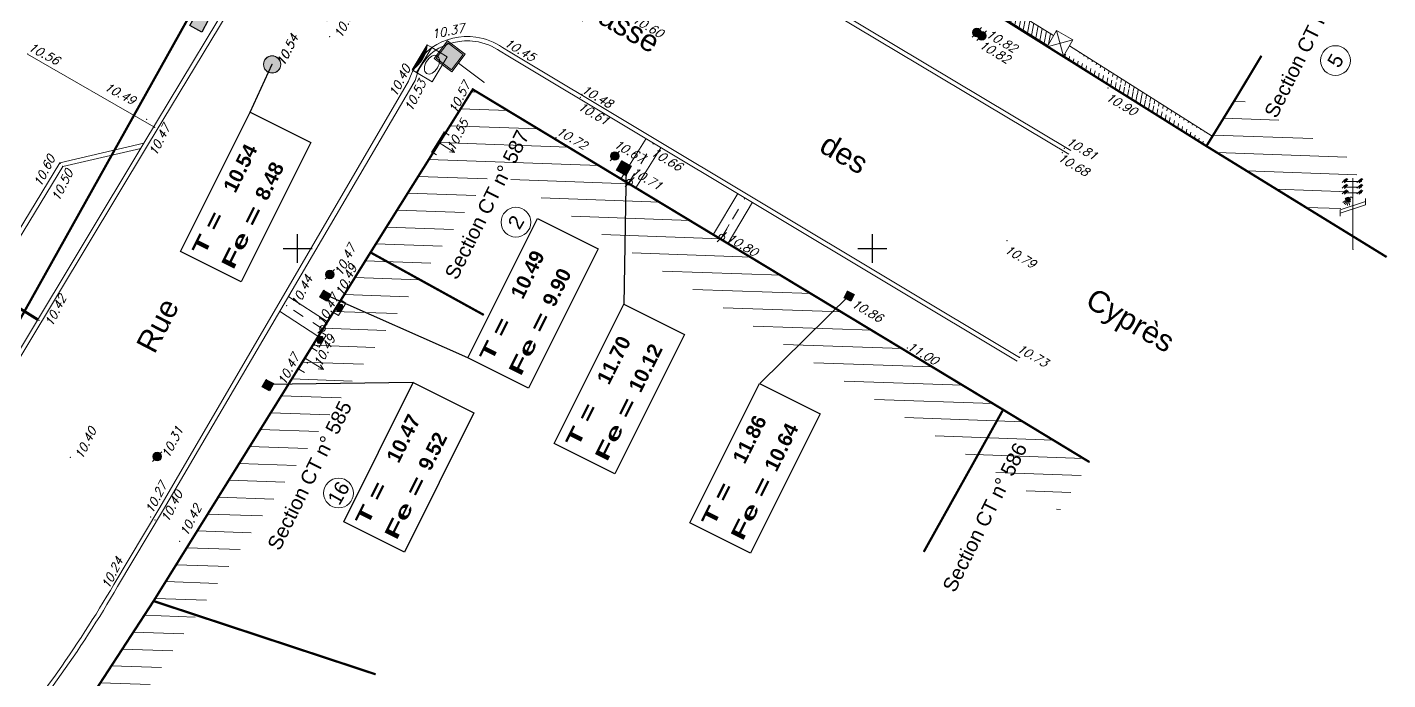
# Model space of a CAD drawing. Header units: metres. Extents: x 1380671 to 1381006, y 5226540 to 5226904.
# Drawn here: x 1380790.59 to 1380837.94, y 5226624.99 to 5226647.7 of the extents above; entities that cross this region are included whole.
import ezdxf
from ezdxf.enums import TextEntityAlignment as Align

# ---------------------------------------------------------------- set-up
doc = ezdxf.new("R2010")
doc.units = ezdxf.units.M
doc.header["$LTSCALE"] = 2
doc.linetypes.add('Grille', pattern=[0.4, 0.2, -0.2])
for name, color, linetype in [('ASHADE', 7, 'Continuous'), ('ASSEU_TEXRCA', 32, 'Continuous'), ('ASSEU_TEXRP', 32, 'Continuous'), ('MEP_F_CARRO', 7, 'Continuous')]:
    doc.layers.add(name, color=color, linetype=linetype)
for name, color, linetype, lineweight in [('ASSEP_F_DIVERS', 30, 'Continuous', 0), ('ASSEP_P_AV--RC', 30, 'Continuous', 0), ('ASSEU_P_AFFRON', 32, 'Continuous', 0), ('ASSEU_P_TEXRRA', 32, 'Continuous', 0), ('CAD_F_PARCELLE', 253, 'Continuous', 0), ('EAU_P_BCR', 5, 'Continuous', 0), ('ECLAI_P_SUPPE1', 6, 'Continuous', 0), ('ELEC_P_SUPEBTB', 1, 'Continuous', 0), ('FDP_F_BATI', 7, 'Continuous', 9), ('FDP_F_BATIPILI', 7, 'Continuous', 0), ('FDP_F_PARCELLE', 7, 'Continuous', 0), ('FDP_F_TBATNUM', 7, 'Continuous', 0), ('FDP_L_BATI', 7, 'Continuous', 0), ('FDP_L_MURPLEIN', 7, 'Continuous', 0), ('FDP_P_SEUILPIE', 7, 'Continuous', 0), ('GAZ_P_AFFREC', 2, 'Continuous', 0), ('INDET_P_AFFRON', 21, 'Continuous', 0), ('SIGH_L_CONTIN', 7, 'Continuous', 0), ('SIGV_P_P-C', 7, 'Continuous', 0), ('TEL_P_SUP0', 3, 'Continuous', 0), ('TOPOALT', 7, 'Continuous', 0), ('TOPOJIS', 7, 'Continuous', 0), ('VOIE_F_TEXNOM', 252, 'Continuous', 0), ('VOIE_L_BORDURE', 252, 'Continuous', 0)]:
    doc.layers.add(name, color=color, linetype=linetype, lineweight=lineweight)
doc.layers.get('0').freeze()
doc.styles.add('ARIAL', font='arialbd.ttf')
doc.styles.add('Arial 1.0', font='arial.ttf', dxfattribs={"height": 0.2})
doc.styles.add('Romans 1.5', font='Romans.shx', dxfattribs={"height": 0.3})
pattern_1 = [(259.1501168362, (0, 0), (0.1571397983243, -0.0301178316385), [])]

# ---------------------------------------------------------------- blocks, each defined once
blk = doc.blocks.new('TCPOINT')
at = {"color": 0}
blk.add_point((0, 0), dxfattribs=at)
at = {"layer": 'TOPOALT', "style": 'Romans 1.5'}
blk.add_attdef('ALT', text='', height=0.3, dxfattribs=at).set_placement((0.1, -0.1), align=Align.TOP_LEFT)
blk = doc.blocks.new('point')
blk.add_point((0, 0))
blk = doc.blocks.new('ftc025')
h = blk.add_hatch(color=256)
edge = h.paths.add_edge_path()
edge.add_arc((0, 0), 0.15, 0, 360)
for q in [(-0.164, -0.168), (0.164, 0.168)]:
    blk.add_line((0, 0), q)
blk.add_circle((0, 0), 0.15)
blk.add_blockref('point', (0, 0))
blk = doc.blocks.new('ftc001')
blk.add_hatch(color=256).paths.add_polyline_path([(0, 0), (0, 1), (1, 1), (1, 0)])
at = {"color": 0}
blk.add_lwpolyline([(0, 0), (0, 1), (1, 1), (1, 0)], close=True, dxfattribs=at)
blk = doc.blocks.new('ftc018')
for p, q in [((0.029, -0.3), (0.115, -0.214)), ((0.066, -0.3), (0.194, -0.172)), ((0.104, -0.3), (0.256, -0.147)), ((0.141, -0.3), (0.31, -0.131)), ((0.179, -0.3), (0.359, -0.12)), ((0.216, -0.3), (0.404, -0.113)), ((0.254, -0.3), (0.445, -0.108)), ((0.291, -0.3), (0.484, -0.107)), ((0.328, -0.3), (0.522, -0.107)), ((0.366, -0.3), (0.557, -0.109)), ((0.403, -0.3), (0.591, -0.112)), ((0.441, -0.3), (0.624, -0.117)), ((0.478, -0.3), (0.655, -0.123)), ((0.515, -0.3), (0.686, -0.13)), ((0.553, -0.3), (0.715, -0.138)), ((0.59, -0.3), (0.743, -0.147)), ((0.628, -0.3), (0.77, -0.157)), ((0.665, -0.3), (0.797, -0.168)), ((0.703, -0.3), (0.823, -0.18)), ((0.74, -0.3), (0.847, -0.193)), ((0.777, -0.3), (0.871, -0.206)), ((0.815, -0.3), (0.895, -0.22)), ((0.852, -0.3), (0.917, -0.235)), ((0.89, -0.3), (0.939, -0.25)), ((0.927, -0.3), (0.961, -0.267)), ((0.965, -0.3), (0.981, -0.283))]:
    blk.add_line(p, q)
blk.add_lwpolyline([(0, 1), (1, 1), (1, 0), (0, 0), (0, 1)])
blk.add_lwpolyline([(0, 0), (1, 0), (1, -0.3), (0, -0.3)], close=True)
blk.add_circle((0.5, 0.5), 0.35)
blk.add_arc((0.5, -0.849), 0.742, 47.6561, 132.3439)
blk = doc.blocks.new('ftc009')
at = {"color": 0}
for p, q in [((0, 1), (1, 1)), ((0, 0), (1, 1)), ((1, 1), (0, 1)), ((0, 1), (1, 0)), ((1, 1), (1, 0)), ((1, 0), (1, 1)), ((1, 0), (0, 0))]:
    blk.add_line(p, q, dxfattribs=at)
blk.add_line((0, 1), (0, 0))
blk = doc.blocks.new('ftc027')
for points in [[(-0.298, 2.417), (-0.251, 2.417), (-0.251, 2.361), (-0.298, 2.361)], [(0.298, 2.417), (0.251, 2.417), (0.251, 2.361), (0.298, 2.361)], [(-0.298, 2.217), (-0.251, 2.217), (-0.251, 2.161), (-0.298, 2.161)], [(-0.298, 2.017), (-0.251, 2.017), (-0.251, 1.961), (-0.298, 1.961)], [(0.298, 2.217), (0.251, 2.217), (0.251, 2.161), (0.298, 2.161)], [(0.298, 2.017), (0.251, 2.017), (0.251, 1.961), (0.298, 1.961)]]:
    blk.add_hatch(color=256).paths.add_polyline_path(points)
at = {"color": 0}
for p, q in [((0.298, 2.361), (-0.298, 2.361)), ((0.298, 2.161), (-0.298, 2.161)), ((0.298, 1.961), (-0.298, 1.961))]:
    blk.add_line(p, q, dxfattribs=at)
at = {"flags": 128}
for points in [[(-0.378, 2.324), (-0.224, 2.463), (-0.296, 2.315), (-0.171, 2.445), (-0.171, 2.445)], [(0.14, 2.324), (0.295, 2.463), (0.223, 2.315), (0.348, 2.445), (0.348, 2.445)], [(-0.378, 2.124), (-0.224, 2.263), (-0.296, 2.115), (-0.171, 2.245), (-0.171, 2.245)], [(-0.378, 1.924), (-0.224, 2.063), (-0.296, 1.915), (-0.171, 2.045), (-0.171, 2.045)], [(0.14, 2.124), (0.295, 2.263), (0.223, 2.115), (0.348, 2.245), (0.348, 2.245)], [(0.14, 1.924), (0.295, 2.063), (0.223, 1.915), (0.348, 2.045), (0.348, 2.045)]]:
    blk.add_lwpolyline(points, dxfattribs=at)
for points in [[(-0.298, 2.417), (-0.251, 2.417), (-0.251, 2.361), (-0.298, 2.361)], [(0.298, 2.417), (0.251, 2.417), (0.251, 2.361), (0.298, 2.361)], [(-0.298, 2.217), (-0.251, 2.217), (-0.251, 2.161), (-0.298, 2.161)], [(-0.298, 2.017), (-0.251, 2.017), (-0.251, 1.961), (-0.298, 1.961)], [(0.298, 2.217), (0.251, 2.217), (0.251, 2.161), (0.298, 2.161)], [(0.298, 2.017), (0.251, 2.017), (0.251, 1.961), (0.298, 1.961)]]:
    blk.add_lwpolyline(points, close=True)
at = {"color": 0}
blk.add_lwpolyline([(0, 2.475), (0, 0)], dxfattribs=at)
blk.add_blockref('point', (0, 0))
blk = doc.blocks.new('ftc041')
for color, points in [(30, [(-0.11, 1.665), (-0.245, 1.76, 0.106841), (-0.252, 1.726, 0.662962)]), (256, [(-0.245, 1.76), (-0.11, 1.665, 0.202673), (-0.085, 1.726, 0.806944)])]:
    blk.add_hatch(color=color).paths.add_polyline_path(points)
blk.add_line((-0.27, 1.778), (-0.08, 1.645))
at = {"color": 30}
for points in [[(-0.269, 1.682), (-0.344, 1.63)], [(-0.243, 1.651), (-0.304, 1.578)], [(-0.209, 1.63), (-0.251, 1.543)], [(-0.174, 1.619), (-0.191, 1.526)], [(-0.128, 1.62), (-0.119, 1.531)]]:
    blk.add_lwpolyline(points, dxfattribs=at)
at = {"color": 0}
blk.add_lwpolyline([(0, 0), (0, 1.755)], dxfattribs=at)
blk.add_circle((-0.168, 1.726), 0.0839, dxfattribs=at)
blk.add_arc((-0.068, 1.743), 0.0691, 9.9206, 135.2883)
blk.add_blockref('point', (0, 0))
blk = doc.blocks.new('ftc019')
at = {"color": 0}
blk.add_line((0, 1.510991), (0, 0), dxfattribs=at)
for points in [[(-0.438601, 1.254946), (-0.438601, 1.36518), (0.438601, 1.656803), (0.438601, 1.767036)], [(-0.438601, 1.144712), (-0.438601, 1.254946), (0.438601, 1.546569), (0.438601, 1.656803)]]:
    blk.add_lwpolyline(points, dxfattribs=at)
blk = doc.blocks.new('ftc098')
blk.add_line((0, 0.25), (0, 0))
at = {"color": 0}
for p, q in [((1, 0), (0, 0)), ((1, 0.25), (1, 0)), ((1, 0), (1, 0.25))]:
    blk.add_line(p, q, dxfattribs=at)
at = {"flags": 128}
for points in [[(0.5, 0.85), (0.412, 0.65)], [(0.5, 0), (0.5, 0.85)], [(0.5, 0.85), (0.588, 0.65)]]:
    blk.add_lwpolyline(points, dxfattribs=at)
blk = doc.blocks.new('ftc038b')
h = blk.add_hatch(color=256)
edge = h.paths.add_edge_path()
edge.add_ellipse((0.5, 0.099), major_axis=(-0.281, 0), ratio=0.350534, start_angle=0, end_angle=360)
blk.add_line((0, 0), (1, 0))
at = {"linetype": 'Continuous'}
blk.add_line((0, 0), (1, 0), dxfattribs=at)
blk.add_lwpolyline([(0, 0), (1, 0), (1, 0.197), (0, 0.197)], close=True)
blk.add_ellipse((0.5, 0.099), major_axis=(-0.281, 0), ratio=0.350534)
blk = doc.blocks.new('ftc024')
at = {"color": 0}
for points in [[(0.070711, 0.070711), (-0.160355, -0.160355)], [(0.160355, 0.160355), (0.070711, 0.070711)]]:
    blk.add_lwpolyline(points, dxfattribs=at)
blk.add_circle((0, 0), 0.1, dxfattribs=at)
blk.add_blockref('point', (0, 0))
blk = doc.blocks.new('ftc074')
blk.add_hatch(color=5).paths.add_polyline_path([(0.333547, 1.821062), (-0.333547, 1.821062), (-0.333547, 1.153968), (0.333547, 1.153968)])
at = {"color": 0, "linetype": 'Continuous'}
blk.add_line((0, 1.103968), (0, 0), dxfattribs=at)
at = {"color": 0}
for points in [[(0.383547, 1.871062), (-0.383547, 1.871062), (-0.383547, 1.103968), (0.383547, 1.103968)], [(0.333547, 1.821062), (-0.333547, 1.821062), (-0.333547, 1.153968), (0.333547, 1.153968)]]:
    blk.add_lwpolyline(points, close=True, dxfattribs=at)
blk.add_blockref('point', (0, 0))
blk = doc.blocks.new('ftc002')
h = blk.add_hatch(color=256)
edge = h.paths.add_edge_path()
edge.add_arc((0, 0), 0.3, 0, 360)
at = {"color": 0}
blk.add_line((0, 0), (0, 0), dxfattribs=at)
blk.add_circle((0, 0), 0.3, dxfattribs=at)
blk.add_blockref('point', (0, 0))

msp = doc.modelspace()

# ---------------------------------------------------------------- hatches: boundary and pattern name
at = {"layer": 'ASHADE'}
h = msp.add_hatch(dxfattribs=at)
h.set_pattern_fill('_U', color=256, scale=0.6, angle=13.3792, style=0, pattern_type=0)
h.set_pattern_definition([(13.379238738, (0, 0), (-0.13883724038, 0.58371587325), [])])
h.paths.add_polyline_path([(1380831.649, 5226643.527), (1380836.067, 5226640.807)])
at = {"layer": 'FDP_F_BATI'}
h = msp.add_hatch(dxfattribs=at)
h.set_pattern_fill('_USER', color=256, scale=0.6, angle=357.9958, style=0, pattern_type=0)
h.set_pattern_definition([(357.995834542, (0, 0), (0.02098329197, 0.59963297229), [])])
h.paths.add_polyline_path([(1380827.55, 5226632.569), (1380816.71, 5226639.143), (1380806.095, 5226645.535), (1380801.544, 5226638.279), (1380794.986, 5226627.729), (1380788.124, 5226617.183), (1380789.215, 5226616.332), (1380806.815, 5226642.762), (1380826.513, 5226630.859)])
h.paths.add_polyline_path([(1380822.931, 5226627.815), (1380825.584, 5226633.124), (1380824.89, 5226633.471), (1380822.237, 5226628.162)], flags=25)
h.paths.add_polyline_path([(1380805.608, 5226638.695), (1380808.261, 5226644.003), (1380807.567, 5226644.35), (1380804.914, 5226639.041)], flags=25)
h.paths.add_polyline_path([(1380800.847, 5226635.817), (1380801.467, 5226636.952), (1380801.129, 5226637.284), (1380800.509, 5226636.148)], flags=24)
h.paths.add_polyline_path([(1380805.477, 5226643.32), (1380806.103, 5226644.469), (1380805.766, 5226644.8), (1380805.139, 5226643.652)], flags=24)
h.paths.add_polyline_path([(1380791.337, 5226620.958), (1380792.064, 5226622.045), (1380791.757, 5226622.406), (1380791.03, 5226621.319)], flags=24)
h = msp.add_hatch(dxfattribs=at)
h.set_pattern_fill('_U', color=256, scale=0.6, angle=-2.0042, style=0, pattern_type=0)
h.set_pattern_definition([(357.995834542, (0, 0), (0.02098329197, 0.59963297229), [])])
h.paths.add_polyline_path([(1380837.017, 5226642.902), (1380832.674, 5226645.266), (1380831.625, 5226643.562), (1380836.043, 5226640.842)])
at = {"layer": 'FDP_L_MURPLEIN'}
h = msp.add_hatch(dxfattribs=at)
h.set_pattern_fill('_USER', color=256, scale=0.16, angle=259.1501, style=0, pattern_type=0)
h.set_pattern_definition(pattern_1)
h.paths.add_polyline_path([(1380823.817, 5226648.49), (1380826.108, 5226647.062), (1380826.304, 5226647.411), (1380824.029, 5226648.829)])
h = msp.add_hatch(dxfattribs=at)
h.set_pattern_fill('_USER', color=256, scale=0.16, angle=259.1501, style=0, pattern_type=0)
h.set_pattern_definition(pattern_1)
edge = h.paths.add_edge_path()
edge.add_line((1380826.661, 5226646.701), (1380831.625, 5226643.562))
edge.add_line((1380831.625, 5226643.562), (1380831.668, 5226643.63))
edge.add_line((1380826.857, 5226647.05), (1380831.825, 5226643.909))
edge.add_line((1380826.661, 5226646.701), (1380826.701, 5226646.771))

# ---------------------------------------------------------------- linework, layer by layer
at = {"layer": 'ASSEU_TEXRCA', "flags": 128}
for points in [[(1380798.344, 5226644.739), (1380799.112, 5226646.408)], [(1380811.361, 5226638.054), (1380811.441, 5226642.852)], [(1380805.923, 5226636.19), (1380800.945, 5226638.392)], [(1380816.085, 5226635.295), (1380819.223, 5226638.393)], [(1380804.025, 5226635.333), (1380798.957, 5226635.268)]]:
    msp.add_lwpolyline(points, dxfattribs=at)
at = {"layer": 'ASSEU_TEXRCA', "color": 32, "flags": 128}
for points in [[(1380800.455, 5226643.684), (1380798.032, 5226638.835), (1380795.921, 5226639.89), (1380798.344, 5226644.739)], [(1380810.457, 5226639.983), (1380808.034, 5226635.135), (1380805.923, 5226636.19), (1380808.346, 5226641.038)], [(1380813.457, 5226637.007), (1380811.034, 5226632.158), (1380808.923, 5226633.213), (1380811.346, 5226638.062)], [(1380806.136, 5226634.278), (1380803.713, 5226629.43), (1380801.602, 5226630.485), (1380804.025, 5226635.333)], [(1380818.181, 5226634.248), (1380815.758, 5226629.4), (1380813.647, 5226630.455), (1380816.07, 5226635.303)]]:
    msp.add_lwpolyline(points, close=True, dxfattribs=at)
at = {"layer": 'CAD_F_PARCELLE', "const_width": 0.08, "flags": 128}
for points in [[(1380779.294, 5226622.715), (1380783.68, 5226627.487), (1380787.018, 5226631.558), (1380789.311, 5226635.695), (1380797.647, 5226650.618), (1380794.601, 5226652.356), (1380791.805, 5226653.92)], [(1380817.977, 5226652.112), (1380831.625, 5226643.562), (1380832.674, 5226645.266), (1380833.54, 5226646.705)], [(1380824.55, 5226634.388), (1380806.095, 5226645.535), (1380802.536, 5226639.861), (1380806.477, 5226637.686)], [(1380831.625, 5226643.562), (1380836.043, 5226640.842), (1380837.897, 5226639.701)], [(1380802.536, 5226639.861), (1380794.986, 5226627.729), (1380802.715, 5226625.179)], [(1380827.55, 5226632.569), (1380824.55, 5226634.388), (1380821.789, 5226629.441)], [(1380794.986, 5226627.729), (1380788.124, 5226617.183), (1380789.215, 5226616.332), (1380791.181, 5226614.8)]]:
    msp.add_lwpolyline(points, dxfattribs=at)
at = {"layer": 'FDP_F_TBATNUM'}
for centre in [(1380836.116, 5226646.538), (1380807.597, 5226640.913), (1380801.424, 5226631.488)]:
    msp.add_circle(centre, 0.519, dxfattribs=at)
at = {"layer": 'FDP_L_BATI', "flags": 128}
for points in [[(1380826.08, 5226647.013), (1380826.403, 5226647.588)], [(1380806.095, 5226645.535), (1380806.095, 5226645.535), (1380800.883, 5226637.225), (1380798.768, 5226633.77), (1380798.768, 5226633.77)], [(1380827.55, 5226632.569), (1380816.71, 5226639.143), (1380806.095, 5226645.535), (1380806.095, 5226645.535)], [(1380832.674, 5226645.266), (1380831.625, 5226643.562)], [(1380831.625, 5226643.562), (1380836.043, 5226640.842)], [(1380798.768, 5226633.77), (1380798.768, 5226633.77), (1380794.986, 5226627.729), (1380788.124, 5226617.183)]]:
    msp.add_lwpolyline(points, dxfattribs=at)
at = {"layer": 'FDP_L_MURPLEIN'}
for p, q in [((1380826.661, 5226646.701), (1380826.701, 5226646.771)), ((1380831.625, 5226643.562), (1380831.668, 5226643.63))]:
    msp.add_line(p, q, dxfattribs=at)
at = {"layer": 'FDP_L_MURPLEIN', "flags": 128}
for points in [[(1380823.817, 5226648.49), (1380826.108, 5226647.062)], [(1380824.029, 5226648.829), (1380826.304, 5226647.411)], [(1380826.857, 5226647.05), (1380831.825, 5226643.909)], [(1380826.661, 5226646.701), (1380831.625, 5226643.562)]]:
    msp.add_lwpolyline(points, dxfattribs=at)
at = {"layer": 'MEP_F_CARRO'}
for p, q in [((1380800, 5226639.5), (1380800, 5226640.5)), ((1380820, 5226639.5), (1380820, 5226640.5)), ((1380799.5, 5226640), (1380800.5, 5226640)), ((1380819.5, 5226640), (1380820.5, 5226640))]:
    msp.add_line(p, q, dxfattribs=at)
at = {"layer": 'SIGH_L_CONTIN', "linetype": 'Continuous', "const_width": 0.1, "flags": 128}
msp.add_lwpolyline([(1380789.235, 5226638.594), (1380790.954, 5226637.525)], dxfattribs=at)
at = {"layer": 'VOIE_L_BORDURE', "flags": 128}
for points in [[(1380822.585, 5226681.682), (1380823.253, 5226682.977), (1380820.26, 5226677.167), (1380818.208, 5226673.191), (1380809.685, 5226656.669, 0.14039), (1380809.432, 5226654.946, 0.088034), (1380809.768, 5226653.893, 0.113835), (1380810.498, 5226653.046), (1380826.833, 5226643.28)], [(1380823.389, 5226682.914), (1380823.389, 5226682.914), (1380820.393, 5226677.098), (1380818.341, 5226673.122), (1380809.82, 5226656.603, 0.140065), (1380809.581, 5226654.966, 0.088034), (1380809.901, 5226653.963, 0.113084), (1380810.581, 5226653.171), (1380826.91, 5226643.408)], [(1380783.878, 5226626.763), (1380786.601, 5226630.471, 0.040695), (1380788.373, 5226633.236), (1380794.649, 5226643.663), (1380798.515, 5226650.075)], [(1380783.999, 5226626.675), (1380786.721, 5226630.381, 0.040629), (1380788.504, 5226633.162), (1380794.778, 5226643.585), (1380798.644, 5226649.998)], [(1380825.122, 5226636.21), (1380807.394, 5226646.836), (1380807.13, 5226646.991, 0.116201), (1380806.205, 5226647.354, 0.188542), (1380804.668, 5226646.994, 0.1396), (1380803.86, 5226645.823), (1380795.199, 5226630.986), (1380793.605, 5226628.31, -0.046883), (1380789.121, 5226622.04, -0.026177), (1380786.129, 5226618.935, -0.022317), (1380782.559, 5226615.88, -0.0182), (1380779.454, 5226613.632, 0.00435), (1380776.581, 5226611.67), (1380773.639, 5226609.692)], [(1380825.045, 5226636.081), (1380807.318, 5226646.707), (1380807.049, 5226646.865, 0.116897), (1380806.183, 5226647.206, 0.188542), (1380804.753, 5226646.87, 0.171957), (1380804.088, 5226645.844), (1380795.328, 5226630.91), (1380793.735, 5226628.234, -0.046878), (1380789.234, 5226621.941, -0.026177), (1380786.232, 5226618.826, -0.022317), (1380782.651, 5226615.762, -0.0182), (1380779.538, 5226613.508, 0.004352), (1380776.665, 5226611.546), (1380773.722, 5226609.568)]]:
    msp.add_lwpolyline(points, format="xyb", dxfattribs=at)
for points in [[(1380794.991, 5226644.23), (1380790.601, 5226646.763)], [(1380811.26, 5226642.429), (1380812.127, 5226643.822)], [(1380783.839, 5226626.712), (1380783.148, 5226629.403), (1380786.504, 5226634.39), (1380791.728, 5226642.985), (1380794.648, 5226643.661)], [(1380783.955, 5226626.867), (1380783.31, 5226629.375), (1380786.63, 5226634.309), (1380791.823, 5226642.853), (1380794.54, 5226643.482)], [(1380811.77, 5226642.112), (1380812.636, 5226643.505)], [(1380814.469, 5226640.492), (1380815.314, 5226641.914)], [(1380814.983, 5226640.183), (1380815.829, 5226641.606)], [(1380801.031, 5226637.453), (1380799.69, 5226638.321)], [(1380800.705, 5226636.95), (1380799.364, 5226637.817)]]:
    msp.add_lwpolyline(points, dxfattribs=at)
at = {"layer": 'VOIE_L_BORDURE', "linetype": 'Grille', "flags": 128}
for points in [[(1380811.515, 5226642.271), (1380812.381, 5226643.663)], [(1380811.515, 5226642.271), (1380812.381, 5226643.663)], [(1380814.726, 5226640.337), (1380815.572, 5226641.76)], [(1380814.817, 5226640.491), (1380815.118, 5226640.996)], [(1380800.868, 5226637.202), (1380799.527, 5226638.069)], [(1380800.868, 5226637.202), (1380799.527, 5226638.069)]]:
    msp.add_lwpolyline(points, dxfattribs=at)

# ---------------------------------------------------------------- block references
at = {"layer": 'ASSEP_F_DIVERS'}
for p in [(1380811.553, 5226642.305), (1380814.763, 5226640.393), (1380800.867, 5226637.213)]:
    msp.add_blockref('ftc024', p, dxfattribs=at)
at = {"layer": 'ASSEP_P_AV--RC', "xscale": 1.018603810695455, "yscale": 0.6283245953190284, "rotation": 238.8845492565924}
msp.add_blockref('ftc018', (1380804.668, 5226646.994), dxfattribs=at)
at = {"layer": 'ASSEU_P_AFFRON'}
msp.add_blockref('ftc002', (1380799.112, 5226646.408), dxfattribs=at)
at = {"layer": 'ASSEU_TEXRCA'}
for p, xscale, yscale, rotation in [((1380796.89, 5226647.941), 0.4695650698007649, 0.4695650698007649, 150.9650693832307), ((1380811.606, 5226642.865), 0.3748386934870893, 0.3748386934870893, 150.9967501076484), ((1380801.152, 5226638.398), 0.2737292680493544, 0.2737292680493544, 149.3707005935606), ((1380819.363, 5226638.395), 0.2600783504042714, 0.2600783504042714, 153.1564258417122), ((1380799.156, 5226635.296), 0.2837374061630531, 0.2837374061630531, 151.2717647806903)]:
    msp.add_blockref('ftc001', p, dxfattribs=dict(at, xscale=xscale, yscale=yscale, rotation=rotation))
at = {"layer": 'EAU_P_BCR'}
for p in [(1380823.634, 5226647.518), (1380823.805, 5226647.403), (1380811.04, 5226643.217), (1380801.119, 5226639.095), (1380795.109, 5226632.755)]:
    msp.add_blockref('ftc025', p, dxfattribs=at)
at = {"layer": 'ECLAI_P_SUPPE1'}
msp.add_blockref('ftc041', (1380836.722, 5226639.974), dxfattribs=at)
at = {"layer": 'ELEC_P_SUPEBTB'}
msp.add_blockref('ftc027', (1380836.722, 5226639.974), dxfattribs=at)
at = {"layer": 'FDP_F_BATIPILI', "xscale": 0.6592832918791052, "yscale": 0.6592832918791052, "rotation": 330.6853170983004}
msp.add_blockref('ftc009', (1380826.08, 5226647.013), dxfattribs=at)
at = {"layer": 'FDP_P_SEUILPIE'}
for p, xscale, yscale, rotation in [((1380805.096, 5226644.049), 0.8115472739384262, 0.8115472739384262, 237.8378115448437), ((1380800.495, 5226636.543), 0.8698113226894868, 0.8698113226894868, 238.9644857497103)]:
    msp.add_blockref('ftc098', p, dxfattribs=dict(at, xscale=xscale, yscale=yscale, rotation=rotation))
at = {"layer": 'GAZ_P_AFFREC'}
for p, xscale, rotation in [((1380801.511, 5226638.2), 0.5022801650551071, 238.8560868383945), ((1380800.817, 5226637.082), 0.4832798134441174, 240.0651287565047)]:
    msp.add_blockref('ftc038b', p, dxfattribs=dict(at, xscale=xscale, rotation=rotation))
at = {"layer": 'INDET_P_AFFRON'}
msp.add_blockref('ftc002', (1380799.112, 5226646.401), dxfattribs=at)
at = {"layer": 'SIGV_P_P-C', "rotation": 52.95555}
msp.add_blockref('ftc074', (1380806.48, 5226645.787), dxfattribs=at)
at = {"layer": 'TEL_P_SUP0'}
msp.add_blockref('ftc019', (1380836.722, 5226639.974), dxfattribs=at)
at = {"layer": 'TOPOJIS'}
ref = msp.add_blockref('TCPOINT', (1380801.114, 5226647.369), dxfattribs=at)
ref.add_attrib('ALT', '10.56', dxfattribs={"layer": 'TOPOALT', "height": 0.3, "rotation": 63.5136, "style": 'Romans 1.5', "oblique": 18}).set_placement((1380801.248, 5226647.414), align=Align.TOP_LEFT)
ref = msp.add_blockref('TCPOINT', (1380811.727, 5226648.299), dxfattribs=at)
ref.add_attrib('ALT', '10.60', dxfattribs={"layer": 'TOPOALT', "height": 0.3, "rotation": 329.6862, "style": 'Romans 1.5', "oblique": 18}).set_placement((1380811.763, 5226648.162), align=Align.TOP_LEFT)
ref = msp.add_blockref('TCPOINT', (1380799.112, 5226646.408), dxfattribs=at)
ref.add_attrib('ALT', '10.54', dxfattribs={"layer": 'TOPOALT', "height": 0.3, "rotation": 63.5136, "style": 'Romans 1.5', "oblique": 18}).set_placement((1380799.247, 5226646.453), align=Align.TOP_LEFT)
ref = msp.add_blockref('TCPOINT', (1380804.668, 5226646.994), dxfattribs=at)
ref.add_attrib('ALT', '10.37', dxfattribs={"layer": 'TOPOALT', "height": 0.3, "rotation": 11.2368, "style": 'Romans 1.5', "oblique": 18}).set_placement((1380804.633, 5226647.598), align=Align.TOP_LEFT)
ref = msp.add_blockref('TCPOINT', (1380823.634, 5226647.518), dxfattribs=at)
ref.add_attrib('ALT', '10.82', dxfattribs={"layer": 'TOPOALT', "height": 0.3, "rotation": 329.6862, "style": 'Romans 1.5', "oblique": 18}).set_placement((1380824.076, 5226647.643), align=Align.TOP_LEFT)
ref = msp.add_blockref('TCPOINT', (1380790.601, 5226646.763), dxfattribs=at)
ref.add_attrib('ALT', '10.56', dxfattribs={"layer": 'TOPOALT', "height": 0.3, "rotation": 331.8687, "style": 'Romans 1.5', "oblique": 18}).set_placement((1380790.732, 5226647.184), align=Align.TOP_LEFT)
ref = msp.add_blockref('TCPOINT', (1380799.112, 5226646.401), dxfattribs=at)
ref.add_attrib('ALT', '10.54', dxfattribs={"layer": 'TOPOALT', "height": 0.3, "rotation": 63.5136, "style": 'Romans 1.5', "oblique": 18}).set_placement((1380799.246, 5226646.446), align=Align.TOP_LEFT)
ref = msp.add_blockref('TCPOINT', (1380807.394, 5226646.836), dxfattribs=at)
ref.add_attrib('ALT', '10.45', dxfattribs={"layer": 'TOPOALT', "height": 0.3, "rotation": 329.6862, "style": 'Romans 1.5', "oblique": 18}).set_placement((1380807.311, 5226647.335), align=Align.TOP_LEFT)
ref = msp.add_blockref('TCPOINT', (1380823.805, 5226647.403), dxfattribs=at)
ref.add_attrib('ALT', '10.82', dxfattribs={"layer": 'TOPOALT', "height": 0.3, "rotation": 329.6862, "style": 'Romans 1.5', "oblique": 18}).set_placement((1380823.841, 5226647.266), align=Align.TOP_LEFT)
for p in [(1380826.07, 5226647.085), (1380826.08, 5226647.013), (1380826.655, 5226646.69), (1380826.8, 5226646.613), (1380804.142, 5226646.122), (1380804.722, 5226645.867), (1380806.48, 5226645.787), (1380806.095, 5226645.535), (1380805.096, 5226644.049), (1380804.664, 5226643.362), (1380831.625, 5226643.562), (1380811.278, 5226643.047), (1380811.553, 5226642.305), (1380814.763, 5226640.393), (1380836.043, 5226640.842), (1380836.722, 5226639.974), (1380816.71, 5226639.143), (1380800.917, 5226638.537), (1380819.131, 5226638.512), (1380801.511, 5226638.2), (1380801.251, 5226637.77), (1380800.817, 5226637.082), (1380800.867, 5226637.213), (1380800.883, 5226637.225), (1380800.576, 5226636.663), (1380800.495, 5226636.543), (1380800.046, 5226635.797), (1380798.907, 5226635.432), (1380798.768, 5226633.77), (1380827.55, 5226632.569), (1380794.986, 5226627.729)]:
    msp.add_blockref('TCPOINT', p, dxfattribs=at)
ref = msp.add_blockref('TCPOINT', (1380803.852, 5226645.819), dxfattribs=at)
ref.add_attrib('ALT', '10.40', dxfattribs={"layer": 'TOPOALT', "height": 0.3, "rotation": 63.5136, "style": 'Romans 1.5', "oblique": 18}).set_placement((1380803.157, 5226645.378), align=Align.TOP_LEFT)
ref = msp.add_blockref('TCPOINT', (1380794.747, 5226644.498), dxfattribs=at)
ref.add_attrib('ALT', '10.49', dxfattribs={"layer": 'TOPOALT', "height": 0.3, "rotation": 331.8687, "style": 'Romans 1.5', "oblique": 18}).set_placement((1380793.38, 5226645.801), align=Align.TOP_LEFT)
ref = msp.add_blockref('TCPOINT', (1380804.008, 5226645.706), dxfattribs=at)
ref.add_attrib('ALT', '10.53', dxfattribs={"layer": 'TOPOALT', "height": 0.3, "rotation": 63.5136, "style": 'Romans 1.5', "oblique": 18}).set_placement((1380803.697, 5226644.864), align=Align.TOP_LEFT)
ref = msp.add_blockref('TCPOINT', (1380805.501, 5226644.914), dxfattribs=at)
ref.add_attrib('ALT', '10.57', dxfattribs={"layer": 'TOPOALT', "height": 0.3, "rotation": 63.5136, "style": 'Romans 1.5', "oblique": 18}).set_placement((1380805.238, 5226644.798), align=Align.TOP_LEFT)
ref = msp.add_blockref('TCPOINT', (1380809.835, 5226645.257), dxfattribs=at)
ref.add_attrib('ALT', '10.61', dxfattribs={"layer": 'TOPOALT', "height": 0.3, "rotation": 329.6862, "style": 'Romans 1.5', "oblique": 18}).set_placement((1380809.871, 5226645.121), align=Align.TOP_LEFT)
ref = msp.add_blockref('TCPOINT', (1380809.898, 5226645.365), dxfattribs=at)
ref.add_attrib('ALT', '10.48', dxfattribs={"layer": 'TOPOALT', "height": 0.3, "rotation": 329.6862, "style": 'Romans 1.5', "oblique": 18}).set_placement((1380809.998, 5226645.714), align=Align.TOP_LEFT)
ref = msp.add_blockref('TCPOINT', (1380828.206, 5226645.582), dxfattribs=at)
ref.add_attrib('ALT', '10.90', dxfattribs={"layer": 'TOPOALT', "height": 0.3, "rotation": 329.6862, "style": 'Romans 1.5', "oblique": 18}).set_placement((1380828.242, 5226645.445), align=Align.TOP_LEFT)
ref = msp.add_blockref('TCPOINT', (1380795.022, 5226644.212), dxfattribs=at)
ref.add_attrib('ALT', '10.47', dxfattribs={"layer": 'TOPOALT', "height": 0.3, "rotation": 63.5136, "style": 'Romans 1.5', "oblique": 18}).set_placement((1380794.8, 5226643.321), align=Align.TOP_LEFT)
ref = msp.add_blockref('TCPOINT', (1380804.933, 5226643.694), dxfattribs=at)
ref.add_attrib('ALT', '10.55', dxfattribs={"layer": 'TOPOALT', "height": 0.3, "rotation": 63.5136, "style": 'Romans 1.5', "oblique": 18}).set_placement((1380805.169, 5226643.489), align=Align.TOP_LEFT)
ref = msp.add_blockref('TCPOINT', (1380808.992, 5226643.861), dxfattribs=at)
ref.add_attrib('ALT', '10.72', dxfattribs={"layer": 'TOPOALT', "height": 0.3, "rotation": 329.6862, "style": 'Romans 1.5', "oblique": 18}).set_placement((1380809.121, 5226644.262), align=Align.TOP_LEFT)
ref = msp.add_blockref('TCPOINT', (1380826.685, 5226643.481), dxfattribs=at)
ref.add_attrib('ALT', '10.81', dxfattribs={"layer": 'TOPOALT', "height": 0.3, "rotation": 329.6862, "style": 'Romans 1.5', "oblique": 18}).set_placement((1380826.863, 5226643.899), align=Align.TOP_LEFT)
ref = msp.add_blockref('TCPOINT', (1380791.74, 5226642.965), dxfattribs=at)
ref.add_attrib('ALT', '10.60', dxfattribs={"layer": 'TOPOALT', "height": 0.3, "rotation": 63.5136, "style": 'Romans 1.5', "oblique": 18}).set_placement((1380790.788, 5226642.247), align=Align.TOP_LEFT)
ref = msp.add_blockref('TCPOINT', (1380811.04, 5226643.217), dxfattribs=at)
ref.add_attrib('ALT', '10.67', dxfattribs={"layer": 'TOPOALT', "height": 0.3, "rotation": 329.6862, "style": 'Romans 1.5', "oblique": 18}).set_placement((1380811.12, 5226643.811), align=Align.TOP_LEFT)
ref = msp.add_blockref('TCPOINT', (1380812.381, 5226643.663), dxfattribs=at)
ref.add_attrib('ALT', '10.66', dxfattribs={"layer": 'TOPOALT', "height": 0.3, "rotation": 329.6862, "style": 'Romans 1.5', "oblique": 18}).set_placement((1380812.417, 5226643.526), align=Align.TOP_LEFT)
ref = msp.add_blockref('TCPOINT', (1380826.609, 5226643.33), dxfattribs=at)
ref.add_attrib('ALT', '10.68', dxfattribs={"layer": 'TOPOALT', "height": 0.3, "rotation": 329.6862, "style": 'Romans 1.5', "oblique": 18}).set_placement((1380826.578, 5226643.34), align=Align.TOP_LEFT)
ref = msp.add_blockref('TCPOINT', (1380791.823, 5226642.853), dxfattribs=at)
ref.add_attrib('ALT', '10.50', dxfattribs={"layer": 'TOPOALT', "height": 0.3, "rotation": 63.5136, "style": 'Romans 1.5', "oblique": 18}).set_placement((1380791.412, 5226641.746), align=Align.TOP_LEFT)
ref = msp.add_blockref('TCPOINT', (1380811.606, 5226642.865), dxfattribs=at)
ref.add_attrib('ALT', '10.71', dxfattribs={"layer": 'TOPOALT', "height": 0.3, "rotation": 329.6862, "style": 'Romans 1.5', "oblique": 18}).set_placement((1380811.714, 5226642.857), align=Align.TOP_LEFT)
ref = msp.add_blockref('TCPOINT', (1380814.817, 5226640.491), dxfattribs=at)
ref.add_attrib('ALT', '10.80', dxfattribs={"layer": 'TOPOALT', "height": 0.3, "rotation": 329.6862, "style": 'Romans 1.5', "oblique": 18}).set_placement((1380815.049, 5226640.55), align=Align.TOP_LEFT)
ref = msp.add_blockref('TCPOINT', (1380801.119, 5226639.095), dxfattribs=at)
ref.add_attrib('ALT', '10.47', dxfattribs={"layer": 'TOPOALT', "height": 0.3, "rotation": 63.5136, "style": 'Romans 1.5', "oblique": 18}).set_placement((1380801.253, 5226639.14), align=Align.TOP_LEFT)
ref = msp.add_blockref('TCPOINT', (1380824.69, 5226640.275), dxfattribs=at)
ref.add_attrib('ALT', '10.79', dxfattribs={"layer": 'TOPOALT', "height": 0.3, "rotation": 329.6862, "style": 'Romans 1.5', "oblique": 18}).set_placement((1380824.725, 5226640.139), align=Align.TOP_LEFT)
ref = msp.add_blockref('TCPOINT', (1380801.152, 5226638.398), dxfattribs=at)
ref.add_attrib('ALT', '10.49', dxfattribs={"layer": 'TOPOALT', "height": 0.3, "rotation": 63.5136, "style": 'Romans 1.5', "oblique": 18}).set_placement((1380801.286, 5226638.443), align=Align.TOP_LEFT)
ref = msp.add_blockref('TCPOINT', (1380799.613, 5226638.013), dxfattribs=at)
ref.add_attrib('ALT', '10.44', dxfattribs={"layer": 'TOPOALT', "height": 0.3, "rotation": 63.5136, "style": 'Romans 1.5', "oblique": 18}).set_placement((1380799.747, 5226638.058), align=Align.TOP_LEFT)
ref = msp.add_blockref('TCPOINT', (1380800.662, 5226637.335), dxfattribs=at)
ref.add_attrib('ALT', '10.47', dxfattribs={"layer": 'TOPOALT', "height": 0.3, "rotation": 63.5136, "style": 'Romans 1.5', "oblique": 18}).set_placement((1380800.655, 5226637.408), align=Align.TOP_LEFT)
ref = msp.add_blockref('TCPOINT', (1380791, 5226637.497), dxfattribs=at)
ref.add_attrib('ALT', '10.42', dxfattribs={"layer": 'TOPOALT', "height": 0.3, "rotation": 63.5136, "style": 'Romans 1.5', "oblique": 18}).set_placement((1380791.181, 5226637.384), align=Align.TOP_LEFT)
ref = msp.add_blockref('TCPOINT', (1380819.363, 5226638.395), dxfattribs=at)
ref.add_attrib('ALT', '10.86', dxfattribs={"layer": 'TOPOALT', "height": 0.3, "rotation": 329.6862, "style": 'Romans 1.5', "oblique": 18}).set_placement((1380819.399, 5226638.258), align=Align.TOP_LEFT)
ref = msp.add_blockref('TCPOINT', (1380800.332, 5226636.013), dxfattribs=at)
ref.add_attrib('ALT', '10.49', dxfattribs={"layer": 'TOPOALT', "height": 0.3, "rotation": 63.5136, "style": 'Romans 1.5', "oblique": 18}).set_placement((1380800.539, 5226635.985), align=Align.TOP_LEFT)
ref = msp.add_blockref('TCPOINT', (1380821.222, 5226636.533), dxfattribs=at)
ref.add_attrib('ALT', '11.00', dxfattribs={"layer": 'TOPOALT', "height": 0.3, "rotation": 329.6862, "style": 'Romans 1.5', "oblique": 18}).set_placement((1380821.328, 5226636.772), align=Align.TOP_LEFT)
ref = msp.add_blockref('TCPOINT', (1380799.156, 5226635.296), dxfattribs=at)
ref.add_attrib('ALT', '10.47', dxfattribs={"layer": 'TOPOALT', "height": 0.3, "rotation": 63.5136, "style": 'Romans 1.5', "oblique": 18}).set_placement((1380799.29, 5226635.341), align=Align.TOP_LEFT)
ref = msp.add_blockref('TCPOINT', (1380825.122, 5226636.21), dxfattribs=at)
ref.add_attrib('ALT', '10.73', dxfattribs={"layer": 'TOPOALT', "height": 0.3, "rotation": 329.6862, "style": 'Romans 1.5', "oblique": 18}).set_placement((1380825.151, 5226636.701), align=Align.TOP_LEFT)
ref = msp.add_blockref('TCPOINT', (1380792.092, 5226632.727), dxfattribs=at)
ref.add_attrib('ALT', '10.40', dxfattribs={"layer": 'TOPOALT', "height": 0.3, "rotation": 63.5136, "style": 'Romans 1.5', "oblique": 18}).set_placement((1380792.226, 5226632.772), align=Align.TOP_LEFT)
ref = msp.add_blockref('TCPOINT', (1380795.109, 5226632.755), dxfattribs=at)
ref.add_attrib('ALT', '10.31', dxfattribs={"layer": 'TOPOALT', "height": 0.3, "rotation": 63.5136, "style": 'Romans 1.5', "oblique": 18}).set_placement((1380795.243, 5226632.8), align=Align.TOP_LEFT)
ref = msp.add_blockref('TCPOINT', (1380794.89, 5226630.649), dxfattribs=at)
ref.add_attrib('ALT', '10.27', dxfattribs={"layer": 'TOPOALT', "height": 0.3, "rotation": 63.5136, "style": 'Romans 1.5', "oblique": 18}).set_placement((1380794.679, 5226630.874), align=Align.TOP_LEFT)
ref = msp.add_blockref('TCPOINT', (1380795.032, 5226630.552), dxfattribs=at)
ref.add_attrib('ALT', '10.40', dxfattribs={"layer": 'TOPOALT', "height": 0.3, "rotation": 63.5136, "style": 'Romans 1.5', "oblique": 18}).set_placement((1380795.224, 5226630.569), align=Align.TOP_LEFT)
ref = msp.add_blockref('TCPOINT', (1380795.894, 5226629.802), dxfattribs=at)
ref.add_attrib('ALT', '10.42', dxfattribs={"layer": 'TOPOALT', "height": 0.3, "rotation": 63.5136, "style": 'Romans 1.5', "oblique": 18}).set_placement((1380795.882, 5226630.088), align=Align.TOP_LEFT)
ref = msp.add_blockref('TCPOINT', (1380793.605, 5226628.31), dxfattribs=at)
ref.add_attrib('ALT', '10.24', dxfattribs={"layer": 'TOPOALT', "height": 0.3, "rotation": 63.5136, "style": 'Romans 1.5', "oblique": 18}).set_placement((1380793.152, 5226628.25), align=Align.TOP_LEFT)

# ---------------------------------------------------------------- texts
at = {"layer": 'ASSEU_P_TEXRRA', "style": 'ARIAL'}
for s, p in [('10.54', (1380798.613, 5226643.464)), ('10.49', (1380808.614, 5226639.764)), ('11.70', (1380811.615, 5226636.787)), ('10.47', (1380804.294, 5226634.059)), ('11.86', (1380816.339, 5226634.028))]:
    msp.add_text(s, height=0.5, rotation=63.4474, dxfattribs=at).set_placement(p, align=Align.RIGHT)
at = {"layer": 'ASSEU_P_TEXRRA', "style": 'ARIAL', "width": 1.516535}
for p, p2 in [((1380796.749, 5226639.734), (1380797.446, 5226641.13)), ((1380806.75, 5226636.034), (1380807.448, 5226637.429)), ((1380809.75, 5226633.057), (1380810.448, 5226634.452)), ((1380802.43, 5226630.328), (1380803.127, 5226631.724)), ((1380814.475, 5226630.298), (1380815.172, 5226631.694))]:
    msp.add_text('T =', height=0.5, rotation=63.4474, dxfattribs=at).set_placement(p, p2, align=Align.FIT)
at = {"layer": 'ASSEU_TEXRP', "style": 'ARIAL'}
for s, p in [('  8.48', (1380798.763, 5226641.281, -6.97)), ('  9.90', (1380808.764, 5226637.581, -6.97)), ('  10.12', (1380811.764, 5226634.604, -6.97)), ('  10.64', (1380816.489, 5226631.846, -6.97)), ('  9.52', (1380804.444, 5226631.876, -6.97))]:
    msp.add_text(s, height=0.5, rotation=63.4474, dxfattribs=at).set_placement(p)
at = {"layer": 'ASSEU_TEXRP', "style": 'ARIAL', "width": 1.651217}
for p, p2 in [((1380797.759, 5226639.229), (1380798.806, 5226641.322)), ((1380807.761, 5226635.528), (1380808.807, 5226637.622)), ((1380810.761, 5226632.552), (1380811.807, 5226634.645)), ((1380803.44, 5226629.823), (1380804.486, 5226631.916)), ((1380815.485, 5226629.793), (1380816.532, 5226631.886))]:
    msp.add_text('Fe =', height=0.5, rotation=63.4474, dxfattribs=at).set_placement(p, p2, align=Align.FIT)
at = {"layer": 'FDP_F_PARCELLE', "style": 'Arial 1.0'}
for s, p in [('Section CT n° 493', (1380835.33, 5226647.035)), ('Section CT n° 587', (1380806.811, 5226641.411)), ('Section CT n° 585', (1380800.638, 5226631.986)), ('Section CT n° 586', (1380824.134, 5226630.531))]:
    msp.add_text(s, height=0.5, rotation=63.4474, dxfattribs=at).set_placement(p, align=Align.CENTER)
at = {"layer": 'FDP_F_TBATNUM', "style": 'Arial 1.0'}
for s, p in [('5', (1380836.116, 5226646.538)), ('2', (1380807.597, 5226640.913)), ('16', (1380801.424, 5226631.488))]:
    msp.add_text(s, height=0.5, rotation=60.1389, dxfattribs=at).set_placement(p, align=Align.MIDDLE_CENTER)
at = {"layer": 'VOIE_F_TEXNOM', "style": 'Arial 1.0'}
for s, rotation, p in [('Rue                                      Basse                                          de                                              Saint-Eloi', 62.6175, (1380805.528, 5226657.407)), ('Impasse                       des                               Cyprès', 329.8164, (1380819.751, 5226642.876))]:
    msp.add_text(s, height=0.75, rotation=rotation, dxfattribs=at).set_placement(p, align=Align.MIDDLE_CENTER)

doc.saveas('drawing.dxf')
